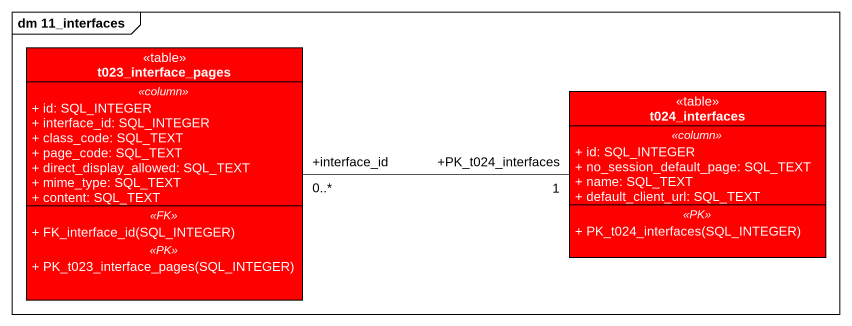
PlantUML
@startuml
mainframe dm 11_interfaces
hide circle
hide empty members
skinparam classAttributeIconSize 0
class t023_interface_pages <<table>> #FF0000 {
  .. <<column>> ..
  + id: SQL_INTEGER
  + interface_id: SQL_INTEGER
  + class_code: SQL_TEXT
  + page_code: SQL_TEXT
  + direct_display_allowed: SQL_TEXT
  + mime_type: SQL_TEXT
  + content: SQL_TEXT
  .. <<FK>> ..
  + FK_interface_id(SQL_INTEGER)
  .. <<PK>> ..
  + PK_t023_interface_pages(SQL_INTEGER)
}
class t024_interfaces <<table>> #FF0000 {
  .. <<column>> ..
  + id: SQL_INTEGER
  + no_session_default_page: SQL_TEXT
  + name: SQL_TEXT
  + default_client_url: SQL_TEXT
  .. <<PK>> ..
  + PK_t024_interfaces(SQL_INTEGER)
}
t023_interface_pages "+interface_id\n0..*" -right- "+PK_t024_interfaces\n1" t024_interfaces
@enduml
